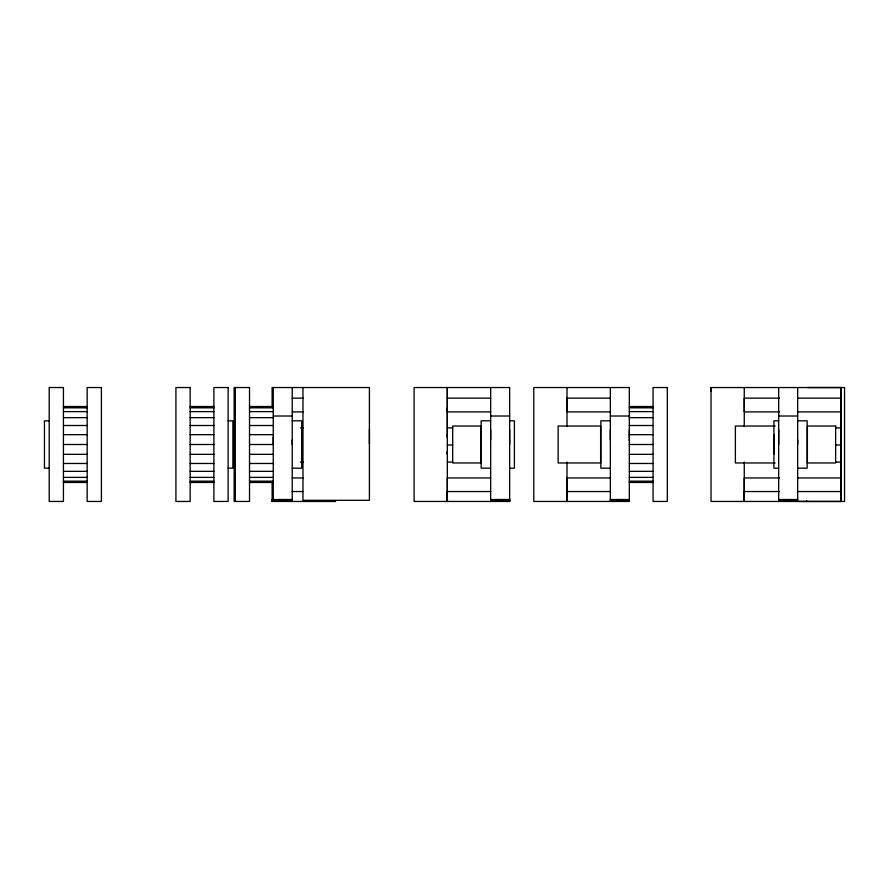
<?xml version="1.0" encoding="UTF-8"?>
<svg xmlns="http://www.w3.org/2000/svg" width="889" height="889" viewBox="0 0 889 889"><rect width="100%" height="100%" fill="white"/><g stroke="black" fill="none" stroke-linecap="round" stroke-linejoin="round"><path stroke-width="1.33" d="M292.237 444.5L292.237 439.888M369.413 443.922L369.413 429.32M447.323 451.212L447.323 453.99L447.323 452.723M447.323 437.788L447.323 387.537L447.334 501.452L447.323 477.949L490.661 477.949M490.661 439.888L490.661 429.754M567.015 462.069L567.015 501.452L567.015 477.949L610.343 477.949M610.343 439.888L610.343 429.754M629.334 429.754L629.334 440.8M744.26 462.069L744.26 501.452L744.26 477.949L779.464 477.949M797.666 444.5L797.666 439.888M797.666 387.537L797.666 501.452L840.927 501.463L840.994 387.537L807.779 387.537M509.653 429.754L509.653 444.5M840.994 387.548L840.994 501.463L840.994 491.55L797.666 491.55M778.675 444.5L778.675 429.754M272.123 499.518L272.123 501.452L335.575 501.463M273.256 387.537L273.256 501.452L273.256 499.518L292.237 499.518M778.675 387.537L778.675 501.452L778.675 499.518L797.666 499.518M509.653 501.452L509.653 387.537L414.096 387.537L414.096 501.452L509.653 501.452L509.73 500.851L509.653 499.518L490.661 499.518M629.334 501.452L629.334 387.537L533.789 387.537L533.789 501.452L629.334 501.452L629.423 500.851L629.334 499.518L610.343 499.518M806.579 501.452L806.667 500.851M273.167 500.851L292.237 500.807M778.586 500.851L797.666 500.807M711.033 387.548L844.55 387.537L844.55 501.452L711.033 501.452L711.033 387.548L711.033 391.427M292.237 398.139L303.071 398.139M447.323 398.139L490.661 398.139M610.343 398.139L567.015 398.139L567.015 407.895L567.015 411.896L610.343 411.896M779.464 398.139L744.26 398.139L744.26 407.895L744.26 411.896L779.464 411.896M797.666 398.139L840.994 398.139M63.43 406.529L87.166 406.529M190.157 406.529L213.893 406.529M249.52 406.529L273.256 406.529M629.334 406.529L653.071 406.529M63.43 407.818L87.166 407.818M190.157 407.818L213.893 407.818M249.52 407.818L273.256 407.818M629.334 407.818L653.071 407.818M63.43 411.618L87.166 411.618M190.157 411.618L213.893 411.618M249.52 411.618L273.256 411.618M629.334 411.618L653.071 411.618M292.237 411.896L303.071 411.896M490.661 411.896L447.323 411.896L447.323 407.895M797.666 411.896L840.994 411.896M273.256 416.019L292.237 416.019M490.661 416.019L509.653 416.019M610.343 416.019L629.334 416.019M778.675 416.019L797.666 416.019M63.43 417.652L87.166 417.652M190.157 417.652L213.893 417.652M249.52 417.652L273.256 417.652M629.334 417.652L653.071 417.652M49.195 420.819L44.45 420.819L44.45 468.17L49.195 468.17M228.129 420.819L232.885 420.819L232.885 468.17L228.129 468.17M292.237 420.808L301.727 420.808L301.727 468.181L292.237 468.181M490.661 420.808L481.171 420.808L481.171 468.181L490.661 468.181M509.653 420.808L514.398 420.808L514.398 468.181L509.653 468.181M610.343 420.808L600.853 420.808L600.853 468.181L610.343 468.181M778.675 420.808L773.93 420.808L773.93 468.181L778.675 468.181M797.666 420.808L807.156 420.808L807.156 468.181L797.666 468.181M63.43 425.509L87.166 425.509M190.157 425.509L213.893 425.509M249.52 425.509L273.256 425.509M629.334 425.509L653.071 425.509M775.141 426.02L735.381 426.02L735.381 462.969L775.141 462.969M300.36 427.876L303.071 427.876M447.323 427.876L452.745 427.876M835.582 427.876L840.994 427.876M63.43 434.665L87.166 434.665M190.157 434.665L213.893 434.665M249.52 434.665L273.256 434.665M629.334 434.665L653.071 434.665M63.43 444.5L87.166 444.5M190.157 444.5L213.893 444.5M249.52 444.5L273.256 444.5L273.256 437.121M629.334 444.5L653.071 444.5M447.323 444.989L452.745 444.989M835.582 444.989L840.994 444.989M63.43 454.323L87.166 454.323M190.157 454.323L213.893 454.323M249.52 454.323L273.256 454.323M629.334 454.323L653.071 454.323M300.36 462.069L303.071 462.069M447.323 462.069L452.745 462.069M835.582 462.069L840.994 462.069M63.43 463.48L87.166 463.48M190.157 463.48L213.893 463.48M249.52 463.48L273.256 463.48M629.334 463.48L653.071 463.48M63.43 471.348L87.166 471.348M190.157 471.348L213.893 471.348M249.52 471.348L273.256 471.348M629.334 471.348L653.071 471.348M63.43 477.382L87.166 477.382M190.157 477.382L213.893 477.382M249.52 477.382L273.256 477.382M629.334 477.382L653.071 477.382M797.666 477.949L840.994 477.949M292.237 477.949L303.071 477.949M63.43 481.171L87.166 481.171M190.157 481.171L213.893 481.171M249.52 481.171L273.256 481.171M629.334 481.171L653.071 481.171M63.43 482.471L87.166 482.471M190.157 482.471L213.893 482.471M249.52 482.471L273.256 482.471M629.334 482.471L653.071 482.471M292.237 491.55L303.071 491.55M490.661 491.55L447.323 491.55L447.389 501.463M610.343 491.55L567.015 491.55L567.082 501.463M779.464 491.55L744.26 491.55L744.326 501.463M610.343 500.807L629.423 500.851M490.661 500.807L509.73 500.851M840.994 481.205L840.994 501.463M447.323 435.01L447.323 436.277M787.598 500.807L787.598 501.452M774.152 435.021L774.152 453.968M744.26 387.548L744.26 426.553M610.343 387.537L610.343 501.452M567.015 387.548L567.015 426.553M490.661 387.537L490.661 501.452M302.971 387.537L302.971 500.296L369.413 500.296L369.413 387.537L272.123 387.537L272.123 406.84M301.949 426.02L301.949 462.969M292.237 387.537L292.237 501.452M291.103 500.807L291.103 501.452M272.123 482.149L272.123 501.452M235.285 387.537L235.285 501.452M63.43 387.537L49.195 387.537L49.195 501.452L63.43 501.452L63.43 387.537M101.402 387.537L87.166 387.537L87.166 501.452L101.402 501.452L101.402 387.537M190.157 387.537L175.922 387.537L175.922 501.452L190.157 501.452L190.157 387.537M228.129 387.537L213.893 387.537L213.893 501.452L228.129 501.452L228.129 387.537M249.52 387.537L234.151 387.537L234.151 501.452L249.52 501.452L249.52 387.537M667.306 387.537L653.071 387.537L653.071 501.452L667.306 501.452L667.306 387.537M480.949 426.02L452.69 426.02L452.69 462.969L480.949 462.969L480.949 426.02M600.631 426.02L558.136 426.02L558.136 462.969L600.631 462.969L600.631 426.02M835.638 426.02L807.379 426.02L807.379 462.969L835.638 462.969L835.638 426.02"/></g></svg>
